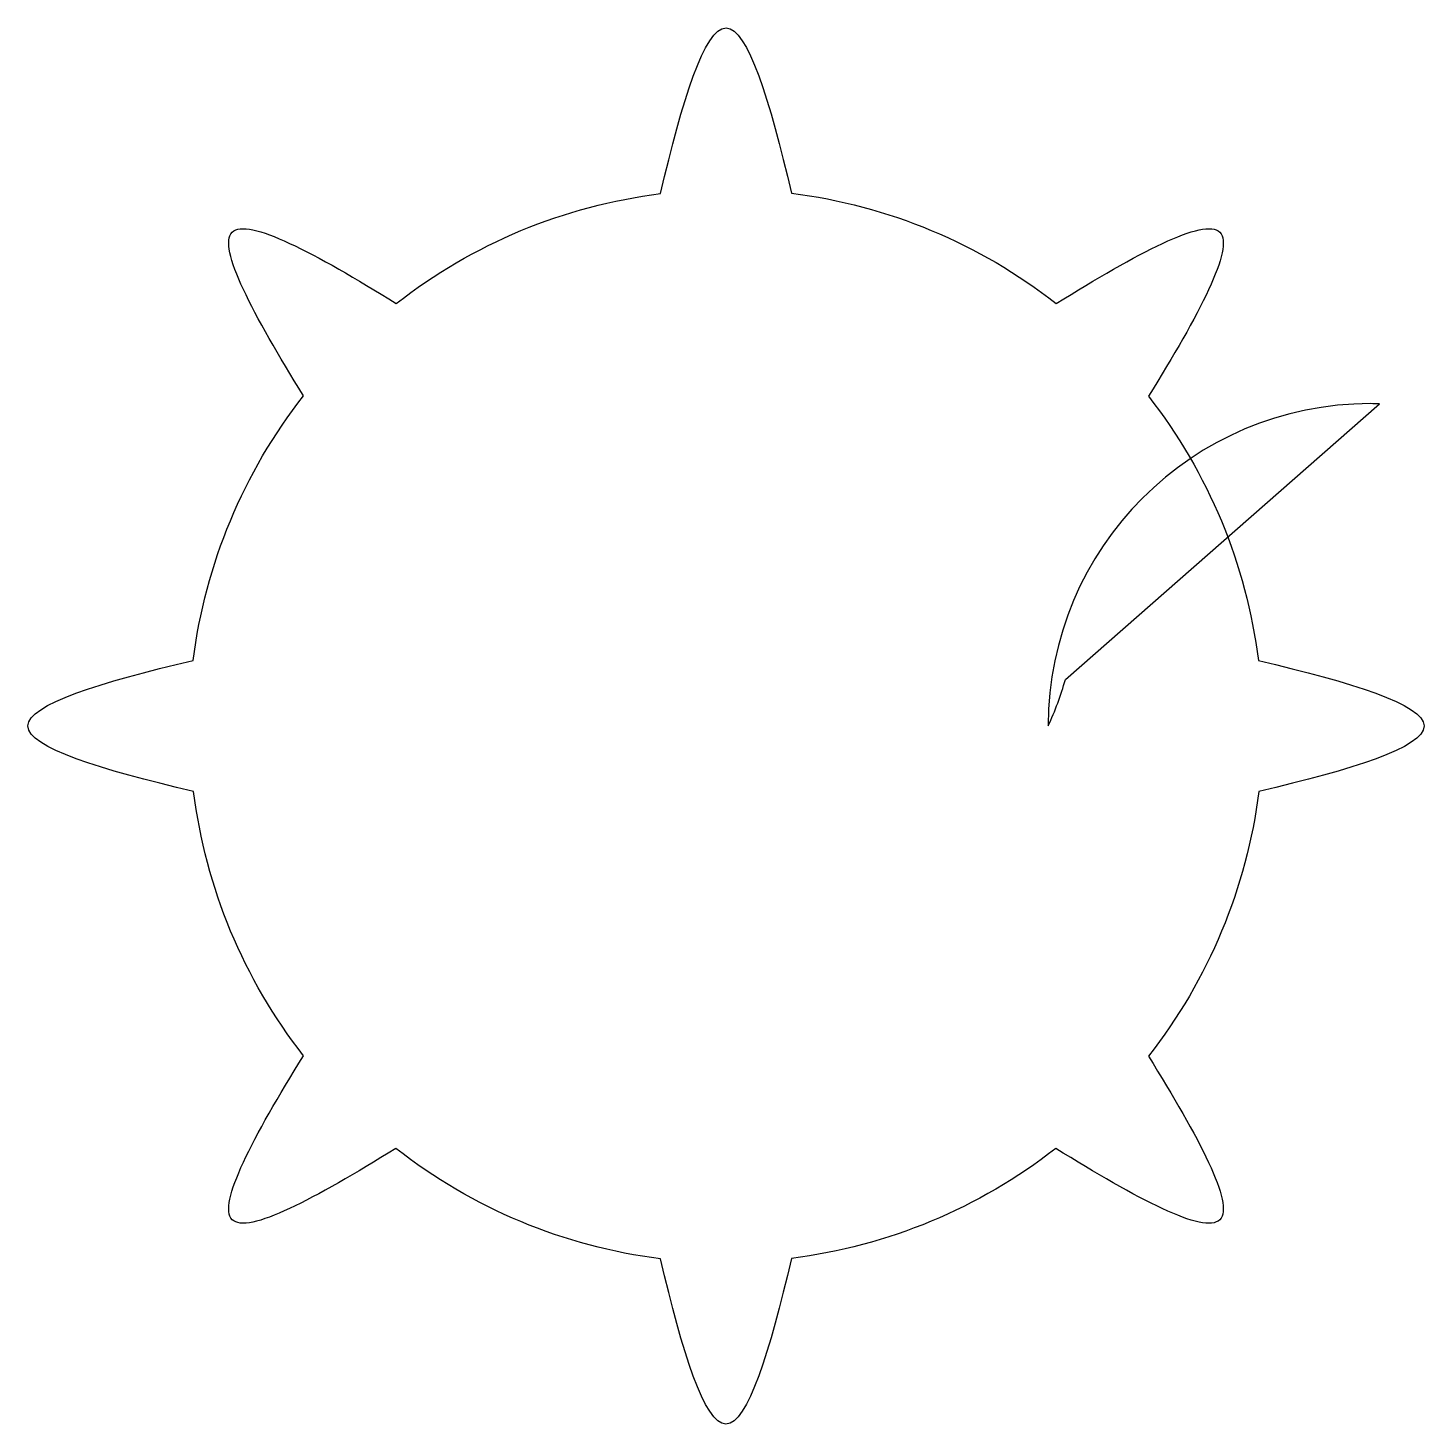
# Model space of a CAD drawing. Header units: centimetres. Extents: x -10.1 to 10.1, y -10.1 to 10.1.
import ezdxf

# ---------------------------------------------------------------- set-up
doc = ezdxf.new("R2010")
doc.units = ezdxf.units.CM
doc.header["$MEASUREMENT"] = 0
doc.layers.add('Layer 1', color=7, linetype='Continuous')

msp = doc.modelspace()

# ---------------------------------------------------------------- linework, layer by layer
at = {"layer": 'Layer 1'}
for points, knots in [([(0, 10.12031), (-0.31183, 10.12031), (-0.6356, 9.05936), (-0.94878, 7.71796), (-0.94878, 7.71796), (-2.34601, 7.54426), (-3.67089, 6.99207), (-4.78002, 6.12434), (-4.78002, 6.12434), (-5.95159, 6.85251), (-6.93781, 7.37914), (-7.15843, 7.15843), (-7.15843, 7.15843), (-7.37876, 6.93802), (-6.85111, 5.9558), (-6.12447, 4.78648), (-6.12447, 4.78648), (-6.99552, 3.67662), (-7.54961, 2.34889), (-7.72448, 0.94893), (-7.72448, 0.94893), (-9.06274, 0.63602), (-10.12031, 0.31141), (-10.12031, 0), (-10.12031, 0), (-10.12031, -0.31183), (-9.05936, -0.6356), (-7.71796, -0.94878), (-7.71796, -0.94878), (-7.54425, -2.34601), (-6.99206, -3.67089), (-6.12433, -4.78002), (-6.12433, -4.78002), (-6.8524, -5.95128), (-7.37895, -6.93742), (-7.15829, -7.15804), (-7.15829, -7.15804), (-6.93784, -7.37841), (-5.95566, -6.85076), (-4.78634, -6.12408), (-4.78634, -6.12408), (-3.6765, -6.99458), (-2.34877, -7.54962), (-0.94881, -7.72449), (-0.94881, -7.72449), (-0.63601, -9.06332), (-0.3114, -10.12081), (-0.00003, -10.12081), (-0.00003, -10.12081), (0.3118, -10.12081), (0.63557, -9.05986), (0.94875, -7.71842), (0.94875, -7.71842), (2.34619, -7.54424), (3.67107, -6.99205), (4.7802, -6.12432), (4.7802, -6.12432), (5.95146, -6.85227), (6.9376, -7.3789), (7.15822, -7.15828), (7.15822, -7.15828), (7.37859, -6.93787), (6.85094, -5.95565), (6.12426, -4.78633), (6.12426, -4.78633), (6.99548, -3.67671), (7.54957, -2.34898), (7.72444, -0.94902), (7.72444, -0.94902), (9.06287, -0.63602), (10.12031, -0.31141), (10.12031, 0), (10.12031, 0), (10.12031, 0.31183), (9.05936, 0.63564), (7.71796, 0.94878), (7.71796, 0.94878), (7.54426, 2.34607), (6.99207, 3.67095), (6.12434, 4.78008), (6.12434, 4.78008), (6.85237, 5.9513), (7.37896, 6.93748), (7.1583, 7.1581), (7.1583, 7.1581), (6.93785, 7.37847), (5.95567, 6.85082), (4.78635, 6.12414), (4.78635, 6.12414), (3.67657, 6.99553), (2.34884, 7.54962), (0.94888, 7.72449), (0.94888, 7.72449), (0.63598, 9.06274), (0.31141, 10.12031), (0, 10.12031)], [0, 0, 0, 0, 0.04, 0.04, 0.04, 0.04, 0.08, 0.08, 0.08, 0.08, 0.12, 0.12, 0.12, 0.12, 0.16, 0.16, 0.16, 0.16, 0.2, 0.2, 0.2, 0.2, 0.24, 0.24, 0.24, 0.24, 0.28, 0.28, 0.28, 0.28, 0.32, 0.32, 0.32, 0.32, 0.36, 0.36, 0.36, 0.36, 0.4, 0.4, 0.4, 0.4, 0.44, 0.44, 0.44, 0.44, 0.48, 0.48, 0.48, 0.48, 0.52, 0.52, 0.52, 0.52, 0.56, 0.56, 0.56, 0.56, 0.6, 0.6, 0.6, 0.6, 0.64, 0.64, 0.64, 0.64, 0.68, 0.68, 0.68, 0.68, 0.72, 0.72, 0.72, 0.72, 0.76, 0.76, 0.76, 0.76, 0.8, 0.8, 0.8, 0.8, 0.84, 0.84, 0.84, 0.84, 0.88, 0.88, 0.88, 0.88, 0.92, 0.92, 0.92, 0.92, 1, 1, 1, 1]), ([(4.9202, 0.67511), (4.85535, 0.44394), (4.77095, 0.21812), (4.67116, 0.00028), (4.67116, 0.00028), (4.67094, 0.00078), (4.67094, 0.00135), (4.67094, 0.00192), (4.67094, 0.00192), (4.67094, 2.58118), (6.76263, 4.67287), (9.34189, 4.67287), (9.34189, 4.67287), (9.38637, 4.67287), (9.43199, 4.6723), (9.4759, 4.67116), (9.4759, 4.67116), (9.4759, 4.67116), (4.9202, 0.67511), (4.9202, 0.67511)], [0, 0, 0, 0, 0.16666667, 0.16666667, 0.16666667, 0.16666667, 0.33333333, 0.33333333, 0.33333333, 0.33333333, 0.5, 0.5, 0.5, 0.5, 0.66666667, 0.66666667, 0.66666667, 0.66666667, 1, 1, 1, 1])]:
    msp.add_open_spline(points, degree=3, knots=knots, dxfattribs=at)

doc.saveas('drawing.dxf')
